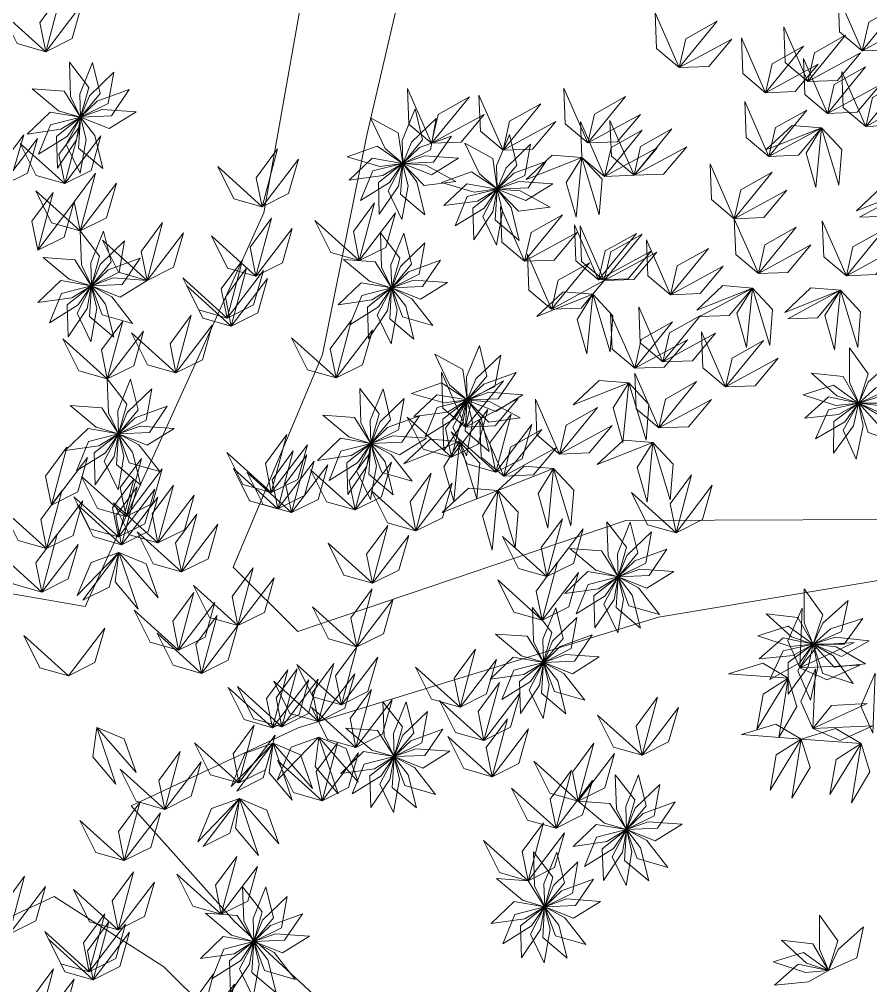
# Model space of a CAD drawing. Header units: inches. Extents: x 4350 to 28384, y -6772 to 993.
# Drawn here: x 8172.7 to 8257.9, y 613.2 to 709.9 of the extents above; entities that cross this region are included whole.
import ezdxf

# ---------------------------------------------------------------- set-up
doc = ezdxf.new("R2010")
doc.units = ezdxf.units.IN
doc.header["$MEASUREMENT"] = 0
doc.layers.add('nascosti', color=1, linetype='Continuous')

msp = doc.modelspace()

# ---------------------------------------------------------------- linework, layer by layer
at = {"layer": 'nascosti', "linetype": 'Continuous', "lineweight": 0}
for points in [[(8201.255, 802.732), (8207.9, 751.174), (8197.171, 690.524), (8179.267, 651.123), (8139.265, 658.062), (8098.536, 686.277), (8098.437, 712.068), (8092.543, 735.902), (8037.603, 771.154)], [(8268.858, 659.849), (8233.396, 659.713), (8200.555, 648.626), (8194.082, 655.049), (8203.028, 676.361), (8207.457, 698.3), (8213.167, 722.824), (8224.081, 735.117), (8236.312, 740.322), (8260.798, 744.285)], [(8212.982, 602.249), (8194.218, 619.586), (8183.857, 631.152), (8200.591, 638.954), (8236.657, 650.054), (8268.23, 655.333), (8297.922, 647.065), (8337.924, 640.125), (8361.845, 623.453), (8399.965, 602.966)], [(8156.233, 604.61), (8167.787, 618.195), (8176.154, 622.096), (8187.143, 615.045), (8200.087, 602.199)]]:
    msp.add_lwpolyline(points, dxfattribs=at)
at = {"layer": 'nascosti', "lineweight": 0}
for points in [[(8175.317, 706.662), (8174.732, 709.568), (8176.859, 712.458), (8175.317, 706.662)], [(8257.061, 706.744), (8254.792, 708.652), (8254.654, 712.238), (8257.061, 706.744)], [(8175.317, 706.662), (8177.971, 707.983), (8178.948, 711.436), (8175.317, 706.662)], [(8257.061, 706.744), (8257.722, 709.634), (8260.849, 711.395), (8257.061, 706.744)], [(8175.317, 706.662), (8172.464, 707.469), (8170.865, 710.681), (8175.317, 706.662)], [(8238.738, 705.07), (8236.469, 706.978), (8236.33, 710.564), (8238.738, 705.07)], [(8238.738, 705.07), (8239.399, 707.96), (8242.526, 709.721), (8238.738, 705.07)], [(8257.061, 706.744), (8260.023, 706.858), (8262.333, 709.605), (8257.061, 706.744)], [(8251.609, 703.67), (8249.34, 705.578), (8249.202, 709.164), (8251.609, 703.67)], [(8251.609, 703.67), (8252.27, 706.56), (8255.397, 708.321), (8251.609, 703.67)], [(8238.738, 705.07), (8241.7, 705.184), (8244.01, 707.931), (8238.738, 705.07)], [(8247.379, 702.557), (8245.11, 704.465), (8244.972, 708.051), (8247.379, 702.557)], [(8247.379, 702.557), (8248.04, 705.447), (8251.167, 707.208), (8247.379, 702.557)], [(8251.609, 703.67), (8254.571, 703.784), (8256.881, 706.531), (8251.609, 703.67)], [(8177.686, 705.597), (8177.805, 702.19), (8178.809, 700.113), (8179.639, 703.084), (8177.686, 705.597)], [(8180.016, 705.578), (8178.74, 702.417), (8178.812, 700.112), (8180.779, 702.488), (8180.016, 705.578)], [(8247.379, 702.557), (8250.341, 702.671), (8252.651, 705.418), (8247.379, 702.557)], [(8253.596, 700.484), (8251.327, 702.392), (8251.189, 705.978), (8253.596, 700.484)], [(8182.138, 704.612), (8179.686, 702.244), (8178.815, 700.109), (8181.577, 701.48), (8182.138, 704.612)], [(8253.596, 700.484), (8254.257, 703.374), (8257.384, 705.134), (8253.596, 700.484)], [(8257.43, 699.182), (8255.161, 701.09), (8255.023, 704.676), (8257.43, 699.182)], [(8257.43, 699.182), (8258.091, 702.072), (8261.218, 703.832), (8257.43, 699.182)], [(8173.976, 702.947), (8176.587, 700.756), (8178.802, 700.112), (8177.149, 702.717), (8173.976, 702.947)], [(8183.683, 702.868), (8180.48, 701.702), (8178.816, 700.105), (8181.897, 700.234), (8183.683, 702.868)], [(8213.956, 697.499), (8211.687, 699.407), (8211.549, 702.993), (8213.956, 697.499)], [(8229.583, 697.528), (8227.314, 699.436), (8227.176, 703.022), (8229.583, 697.528)], [(8253.596, 700.484), (8256.558, 700.598), (8258.868, 703.344), (8253.596, 700.484)], [(8213.956, 697.499), (8214.617, 700.389), (8217.744, 702.149), (8213.956, 697.499)], [(8221.101, 696.801), (8218.832, 698.709), (8218.694, 702.295), (8221.101, 696.801)], [(8221.101, 696.801), (8221.762, 699.691), (8224.889, 701.452), (8221.101, 696.801)], [(8229.583, 697.528), (8230.244, 700.418), (8233.371, 702.178), (8229.583, 697.528)], [(8247.728, 696.174), (8245.459, 698.082), (8245.321, 701.667), (8247.728, 696.174)], [(8257.43, 699.182), (8260.392, 699.296), (8262.702, 702.042), (8257.43, 699.182)], [(8173.462, 698.416), (8176.837, 698.891), (8178.798, 700.106), (8175.756, 700.621), (8173.462, 698.416)], [(8184.385, 700.645), (8180.985, 700.883), (8178.815, 700.102), (8181.683, 698.966), (8184.385, 700.645)], [(8212.292, 700.94), (8211.001, 697.785), (8211.063, 695.48), (8213.04, 697.847), (8212.292, 700.94)], [(8247.728, 696.174), (8248.389, 699.064), (8251.516, 700.824), (8247.728, 696.174)], [(8174.611, 696.388), (8177.501, 698.195), (8178.798, 700.103), (8175.81, 699.336), (8174.611, 696.388)], [(8176.485, 695.003), (8178.391, 697.829), (8178.8, 700.099), (8176.382, 698.183), (8176.485, 695.003)], [(8178.761, 694.5), (8179.353, 697.857), (8178.802, 700.097), (8177.373, 697.363), (8178.761, 694.5)], [(8181.045, 694.966), (8180.22, 698.273), (8178.806, 700.096), (8178.612, 697.017), (8181.045, 694.966)], [(8207.821, 700.049), (8209.301, 696.978), (8211.056, 695.482), (8210.619, 698.535), (8207.821, 700.049)], [(8214.409, 699.965), (8211.946, 697.608), (8211.065, 695.477), (8213.834, 696.835), (8214.409, 699.965)], [(8213.956, 697.499), (8216.918, 697.613), (8219.228, 700.359), (8213.956, 697.499)], [(8221.101, 696.801), (8224.063, 696.915), (8226.373, 699.662), (8221.101, 696.801)], [(8231.256, 694.17), (8228.987, 696.078), (8228.849, 699.664), (8231.256, 694.17)], [(8229.583, 697.528), (8232.545, 697.642), (8234.855, 700.388), (8229.583, 697.528)], [(8234.218, 694.284), (8231.949, 696.192), (8231.811, 699.778), (8234.218, 694.284)], [(8177.221, 693.452), (8176.636, 696.358), (8178.764, 699.248), (8177.221, 693.452)], [(8231.256, 694.17), (8231.917, 697.06), (8235.044, 698.82), (8231.256, 694.17)], [(8234.218, 694.284), (8234.879, 697.174), (8238.006, 698.934), (8234.218, 694.284)], [(8253, 699.034), (8250.045, 699.274), (8247.425, 696.822), (8253, 699.034)], [(8247.728, 696.174), (8250.69, 696.288), (8253, 699.034), (8247.728, 696.174)], [(8247.728, 696.174), (8250.69, 696.288), (8253, 699.034), (8247.728, 696.174)], [(8253, 699.034), (8251.437, 696.515), (8252.421, 693.064), (8253, 699.034)], [(8253, 699.034), (8255.025, 696.87), (8254.735, 693.293), (8253, 699.034)], [(8169.488, 693.57), (8172.142, 694.891), (8173.119, 698.344), (8169.488, 693.57)], [(8170.855, 693.185), (8173.509, 694.506), (8174.486, 697.959), (8170.855, 693.185)], [(8177.221, 693.452), (8179.875, 694.773), (8180.852, 698.226), (8177.221, 693.452)], [(8215.946, 698.213), (8212.738, 697.062), (8211.066, 695.473), (8214.148, 695.588), (8215.946, 698.213)], [(8221.747, 698.379), (8220.455, 695.224), (8220.517, 692.918), (8222.494, 695.286), (8221.747, 698.379)], [(8177.221, 693.452), (8174.369, 694.258), (8172.769, 697.471), (8177.221, 693.452)], [(8196.987, 691.133), (8196.402, 694.039), (8198.53, 696.929), (8196.987, 691.133)], [(8205.491, 696.13), (8208.763, 695.175), (8211.05, 695.478), (8208.488, 697.197), (8205.491, 696.13)], [(8217.275, 697.488), (8218.755, 694.417), (8220.51, 692.92), (8220.074, 695.974), (8217.275, 697.488)], [(8223.864, 697.404), (8221.401, 695.047), (8220.52, 692.915), (8223.289, 694.274), (8223.864, 697.404)], [(8231.256, 694.17), (8234.218, 694.284), (8236.528, 697.03), (8231.256, 694.17)], [(8234.218, 694.284), (8237.18, 694.398), (8239.49, 697.144), (8234.218, 694.284)], [(8196.987, 691.133), (8199.641, 692.454), (8200.618, 695.907), (8196.987, 691.133)], [(8205.705, 693.809), (8209.082, 694.268), (8211.048, 695.474), (8208.009, 696.003), (8205.705, 693.809)], [(8216.638, 695.987), (8213.239, 696.241), (8211.065, 695.469), (8213.928, 694.32), (8216.638, 695.987)], [(8225.401, 695.652), (8222.193, 694.501), (8220.52, 692.912), (8223.603, 693.027), (8225.401, 695.652)], [(8228.987, 696.078), (8226.032, 696.318), (8223.412, 693.866), (8228.987, 696.078)], [(8228.987, 696.078), (8227.424, 693.559), (8228.408, 690.108), (8228.987, 696.078)], [(8228.987, 696.078), (8231.012, 693.913), (8230.722, 690.336), (8228.987, 696.078)], [(8196.987, 691.133), (8194.135, 691.939), (8192.535, 695.152), (8196.987, 691.133)], [(8206.844, 691.776), (8209.743, 693.569), (8211.048, 695.47), (8208.057, 694.717), (8206.844, 691.776)], [(8208.712, 690.382), (8210.631, 693.199), (8211.05, 695.467), (8208.624, 693.563), (8208.712, 690.382)], [(8210.985, 689.868), (8211.593, 693.222), (8211.053, 695.465), (8209.611, 692.738), (8210.985, 689.868)], [(8213.271, 690.324), (8212.462, 693.635), (8211.056, 695.464), (8210.848, 692.386), (8213.271, 690.324)], [(8216.365, 693.673), (8213.363, 695.287), (8211.063, 695.466), (8213.211, 693.252), (8216.365, 693.673)], [(8244.255, 689.944), (8241.986, 691.852), (8241.848, 695.438), (8244.255, 689.944)], [(8178.765, 688.718), (8178.18, 691.624), (8180.308, 694.514), (8178.765, 688.718)], [(8214.945, 693.568), (8218.217, 692.614), (8220.504, 692.916), (8217.943, 694.635), (8214.945, 693.568)], [(8244.255, 689.944), (8244.916, 692.834), (8248.043, 694.594), (8244.255, 689.944)], [(8178.765, 688.718), (8175.913, 689.525), (8174.313, 692.737), (8178.765, 688.718)], [(8178.765, 688.718), (8181.419, 690.039), (8182.396, 693.492), (8178.765, 688.718)], [(8215.159, 691.248), (8218.537, 691.707), (8220.503, 692.913), (8217.464, 693.442), (8215.159, 691.248)], [(8216.299, 689.215), (8219.197, 691.008), (8220.503, 692.909), (8217.512, 692.156), (8216.299, 689.215)], [(8218.167, 687.821), (8220.085, 690.638), (8220.504, 692.906), (8218.078, 691.001), (8218.167, 687.821)], [(8220.44, 687.307), (8221.047, 690.661), (8220.507, 692.904), (8219.065, 690.177), (8220.44, 687.307)], [(8222.726, 687.763), (8221.916, 691.073), (8220.511, 692.903), (8220.303, 689.825), (8222.726, 687.763)], [(8225.82, 691.112), (8222.817, 692.726), (8220.518, 692.905), (8222.665, 690.691), (8225.82, 691.112)], [(8226.093, 693.426), (8222.694, 693.679), (8220.52, 692.908), (8223.382, 691.759), (8226.093, 693.426)], [(8244.255, 689.944), (8247.217, 690.058), (8249.527, 692.804), (8244.255, 689.944)], [(8262.049, 692.945), (8259.094, 693.185), (8256.474, 690.734), (8262.049, 692.945)], [(8256.777, 690.085), (8259.739, 690.199), (8262.049, 692.945), (8256.777, 690.085)], [(8174.517, 686.775), (8173.933, 689.681), (8176.06, 692.571), (8174.517, 686.775)], [(8174.517, 686.775), (8177.171, 688.096), (8178.148, 691.549), (8174.517, 686.775)], [(8206.705, 685.746), (8206.12, 688.653), (8208.248, 691.543), (8206.705, 685.746)], [(8223.259, 685.683), (8220.99, 687.591), (8220.852, 691.177), (8223.259, 685.683)], [(8196.369, 684.199), (8195.784, 687.105), (8197.912, 689.995), (8196.369, 684.199)], [(8206.705, 685.746), (8209.359, 687.067), (8210.336, 690.521), (8206.705, 685.746)], [(8223.259, 685.683), (8223.92, 688.573), (8227.047, 690.333), (8223.259, 685.683)], [(8246.662, 684.451), (8244.393, 686.358), (8244.255, 689.944), (8246.662, 684.451)], [(8185.465, 683.767), (8184.88, 686.673), (8187.007, 689.563), (8185.465, 683.767)], [(8196.369, 684.199), (8199.023, 685.52), (8200, 688.973), (8196.369, 684.199)], [(8206.705, 685.746), (8203.853, 686.553), (8202.253, 689.766), (8206.705, 685.746)], [(8230.674, 683.82), (8228.405, 685.728), (8228.267, 689.313), (8230.674, 683.82)], [(8231.233, 683.743), (8228.964, 685.651), (8228.826, 689.237), (8231.233, 683.743)], [(8246.662, 684.451), (8247.323, 687.34), (8250.45, 689.101), (8246.662, 684.451)], [(8255.475, 684.225), (8253.206, 686.133), (8253.068, 689.719), (8255.475, 684.225)], [(8255.475, 684.225), (8256.136, 687.115), (8259.263, 688.875), (8255.475, 684.225)], [(8178.765, 688.718), (8178.885, 685.312), (8179.889, 683.235), (8180.718, 686.206), (8178.765, 688.718)], [(8181.096, 688.699), (8179.819, 685.539), (8179.892, 683.234), (8181.858, 685.61), (8181.096, 688.699)], [(8185.465, 683.767), (8188.119, 685.088), (8189.096, 688.541), (8185.465, 683.767)], [(8196.369, 684.199), (8193.517, 685.005), (8191.917, 688.218), (8196.369, 684.199)], [(8208.829, 688.511), (8208.948, 685.105), (8209.952, 683.028), (8210.782, 685.999), (8208.829, 688.511)], [(8211.16, 688.492), (8209.883, 685.332), (8209.955, 683.026), (8211.922, 685.403), (8211.16, 688.492)], [(8223.259, 685.683), (8226.221, 685.797), (8228.531, 688.543), (8223.259, 685.683)], [(8230.674, 683.82), (8231.335, 686.71), (8234.462, 688.47), (8230.674, 683.82)], [(8231.233, 683.743), (8231.894, 686.633), (8235.021, 688.393), (8231.233, 683.743)], [(8183.217, 687.734), (8180.766, 685.366), (8179.894, 683.231), (8182.657, 684.602), (8183.217, 687.734)], [(8185.465, 683.767), (8182.612, 684.574), (8181.013, 687.786), (8185.465, 683.767)], [(8213.281, 687.527), (8210.829, 685.159), (8209.958, 683.023), (8212.721, 684.395), (8213.281, 687.527)], [(8237.882, 682.322), (8235.613, 684.23), (8235.475, 687.816), (8237.882, 682.322)], [(8237.882, 682.322), (8238.543, 685.212), (8241.67, 686.972), (8237.882, 682.322)], [(8246.662, 684.451), (8249.624, 684.564), (8251.934, 687.311), (8246.662, 684.451)], [(8255.475, 684.225), (8258.438, 684.339), (8260.747, 687.085), (8255.475, 684.225)], [(8175.055, 686.068), (8177.666, 683.878), (8179.881, 683.234), (8178.229, 685.839), (8175.055, 686.068)], [(8184.763, 685.989), (8181.56, 684.824), (8179.895, 683.227), (8182.977, 683.356), (8184.763, 685.989)], [(8225.961, 680.883), (8223.692, 682.79), (8223.554, 686.376), (8225.961, 680.883)], [(8230.674, 683.82), (8233.637, 683.934), (8235.946, 686.68), (8230.674, 683.82)], [(8231.233, 683.743), (8234.195, 683.857), (8236.505, 686.603), (8231.233, 683.743)], [(8193.484, 679.997), (8192.899, 682.903), (8195.026, 685.793), (8193.484, 679.997)], [(8193.89, 679.192), (8193.305, 682.098), (8195.432, 684.988), (8193.89, 679.192)], [(8205.119, 685.861), (8207.73, 683.671), (8209.945, 683.027), (8208.292, 685.632), (8205.119, 685.861)], [(8214.826, 685.782), (8211.623, 684.616), (8209.959, 683.02), (8213.04, 683.149), (8214.826, 685.782)], [(8225.961, 680.883), (8226.622, 683.773), (8229.749, 685.533), (8225.961, 680.883)], [(8237.882, 682.322), (8240.844, 682.436), (8243.154, 685.182), (8237.882, 682.322)], [(8193.484, 679.997), (8196.137, 681.318), (8197.114, 684.771), (8193.484, 679.997)], [(8174.542, 681.538), (8177.917, 682.013), (8179.877, 683.228), (8176.836, 683.743), (8174.542, 681.538)], [(8175.69, 679.51), (8178.581, 681.317), (8179.877, 683.224), (8176.89, 682.457), (8175.69, 679.51)], [(8177.565, 678.125), (8179.471, 680.951), (8179.879, 683.221), (8177.462, 681.305), (8177.565, 678.125)], [(8179.84, 677.622), (8180.432, 680.979), (8179.882, 683.219), (8178.453, 680.485), (8179.84, 677.622)], [(8182.124, 678.088), (8181.299, 681.395), (8179.886, 683.218), (8179.692, 680.139), (8182.124, 678.088)], [(8184.021, 679.442), (8181.922, 682.128), (8179.889, 683.218), (8180.964, 680.327), (8184.021, 679.442)], [(8185.465, 683.767), (8182.065, 684.005), (8179.894, 683.223), (8182.762, 682.088), (8185.465, 683.767)], [(8193.484, 679.997), (8190.631, 680.803), (8189.032, 684.016), (8193.484, 679.997)], [(8193.89, 679.192), (8191.037, 679.999), (8189.438, 683.211), (8193.89, 679.192)], [(8193.89, 679.192), (8196.544, 680.513), (8197.521, 683.966), (8193.89, 679.192)], [(8204.605, 681.331), (8207.98, 681.805), (8209.941, 683.021), (8206.9, 683.536), (8204.605, 681.331)], [(8215.528, 683.56), (8212.128, 683.798), (8209.958, 683.016), (8212.826, 681.881), (8215.528, 683.56)], [(8225.961, 680.883), (8228.923, 680.996), (8231.233, 683.743), (8225.961, 680.883)], [(8246.066, 683), (8243.111, 683.241), (8240.491, 680.789), (8246.066, 683)], [(8205.754, 679.303), (8208.644, 681.109), (8209.941, 683.017), (8206.953, 682.25), (8205.754, 679.303)], [(8207.628, 677.918), (8209.534, 680.744), (8209.943, 683.014), (8207.525, 681.098), (8207.628, 677.918)], [(8209.904, 677.415), (8210.496, 680.771), (8209.945, 683.012), (8208.516, 680.278), (8209.904, 677.415)], [(8212.188, 677.881), (8211.363, 681.188), (8209.949, 683.011), (8209.755, 679.932), (8212.188, 677.881)], [(8214.084, 679.235), (8211.986, 681.921), (8209.953, 683.011), (8211.028, 680.12), (8214.084, 679.235)], [(8230.078, 682.37), (8227.123, 682.61), (8224.503, 680.158), (8230.078, 682.37)], [(8230.078, 682.37), (8228.515, 679.851), (8229.5, 676.4), (8230.078, 682.37)], [(8230.078, 682.37), (8232.104, 680.205), (8231.813, 676.628), (8230.078, 682.37)], [(8240.794, 680.14), (8243.756, 680.254), (8246.066, 683), (8240.794, 680.14)], [(8246.066, 683), (8244.503, 680.481), (8245.487, 677.031), (8246.066, 683)], [(8246.066, 683), (8248.091, 680.836), (8247.801, 677.259), (8246.066, 683)], [(8254.879, 682.775), (8251.924, 683.015), (8249.304, 680.563), (8254.879, 682.775)], [(8249.607, 679.915), (8252.569, 680.029), (8254.879, 682.775), (8249.607, 679.915)], [(8254.879, 682.775), (8253.316, 680.256), (8254.301, 676.805), (8254.879, 682.775)], [(8254.879, 682.775), (8256.905, 680.611), (8256.614, 677.034), (8254.879, 682.775)], [(8188.346, 674.496), (8187.762, 677.402), (8189.889, 680.292), (8188.346, 674.496)], [(8234.284, 674.965), (8232.015, 676.872), (8231.877, 680.458), (8234.284, 674.965)], [(8237.095, 675.613), (8234.826, 677.521), (8234.688, 681.107), (8237.095, 675.613)], [(8237.095, 675.613), (8237.756, 678.503), (8240.883, 680.263), (8237.095, 675.613)], [(8181.482, 673.899), (8180.897, 676.805), (8183.024, 679.695), (8181.482, 673.899)], [(8188.346, 674.496), (8191, 675.817), (8191.977, 679.27), (8188.346, 674.496)], [(8204.387, 673.994), (8203.802, 676.9), (8205.93, 679.79), (8204.387, 673.994)], [(8234.284, 674.965), (8234.945, 677.855), (8238.072, 679.615), (8234.284, 674.965)], [(8181.482, 673.899), (8184.136, 675.22), (8185.113, 678.673), (8181.482, 673.899)], [(8188.346, 674.496), (8185.494, 675.303), (8183.894, 678.515), (8188.346, 674.496)], [(8204.387, 673.994), (8207.041, 675.315), (8208.018, 678.768), (8204.387, 673.994)], [(8237.095, 675.613), (8240.057, 675.727), (8242.367, 678.473), (8237.095, 675.613)], [(8243.39, 673.104), (8241.121, 675.012), (8240.983, 678.598), (8243.39, 673.104)], [(8181.482, 673.899), (8178.629, 674.705), (8177.03, 677.918), (8181.482, 673.899)], [(8204.387, 673.994), (8201.535, 674.8), (8199.935, 678.013), (8204.387, 673.994)], [(8218.749, 677.26), (8217.458, 674.105), (8217.519, 671.8), (8219.497, 674.167), (8218.749, 677.26)], [(8234.284, 674.965), (8237.246, 675.078), (8239.556, 677.825), (8234.284, 674.965)], [(8243.39, 673.104), (8244.051, 675.994), (8247.178, 677.754), (8243.39, 673.104)], [(8214.277, 676.369), (8215.757, 673.299), (8217.512, 671.802), (8217.076, 674.855), (8214.277, 676.369)], [(8220.866, 676.285), (8218.403, 673.928), (8217.522, 671.797), (8220.291, 673.155), (8220.866, 676.285)], [(8255.798, 676.997), (8255.787, 673.588), (8256.71, 671.475), (8257.653, 674.412), (8255.798, 676.997)], [(8243.39, 673.104), (8246.352, 673.218), (8248.662, 675.964), (8243.39, 673.104)], [(8260.209, 675.843), (8257.668, 673.571), (8256.716, 671.47), (8259.529, 672.734), (8260.209, 675.843)], [(8217.351, 669.073), (8215.082, 670.981), (8214.944, 674.567), (8217.351, 669.073)], [(8222.403, 674.533), (8219.195, 673.382), (8217.523, 671.793), (8220.605, 671.908), (8222.403, 674.533)], [(8236.699, 668.989), (8234.43, 670.896), (8234.292, 674.482), (8236.699, 668.989)], [(8251.989, 674.491), (8254.514, 672.202), (8256.703, 671.474), (8255.151, 674.14), (8251.989, 674.491)], [(8181.482, 673.899), (8181.601, 670.492), (8182.605, 668.416), (8183.435, 671.386), (8181.482, 673.899)], [(8183.812, 673.88), (8182.536, 670.719), (8182.608, 668.414), (8184.574, 670.79), (8183.812, 673.88)], [(8211.947, 672.45), (8215.219, 671.495), (8217.506, 671.798), (8214.945, 673.517), (8211.947, 672.45)], [(8217.351, 669.073), (8218.012, 671.963), (8221.139, 673.723), (8217.351, 669.073)], [(8233.688, 673.515), (8230.733, 673.755), (8228.112, 671.303), (8233.688, 673.515)], [(8233.688, 673.515), (8232.125, 670.996), (8233.109, 667.545), (8233.688, 673.515)], [(8233.688, 673.515), (8235.713, 671.35), (8235.423, 667.773), (8233.688, 673.515)], [(8236.699, 668.989), (8237.36, 671.878), (8240.487, 673.639), (8236.699, 668.989)], [(8261.686, 674.04), (8258.441, 672.998), (8256.716, 671.466), (8259.801, 671.477), (8261.686, 674.04)], [(8185.934, 672.914), (8183.482, 670.547), (8182.61, 668.411), (8185.373, 669.782), (8185.934, 672.914)], [(8206.756, 672.928), (8206.875, 669.521), (8207.879, 667.445), (8208.709, 670.415), (8206.756, 672.928)], [(8209.087, 672.909), (8207.81, 669.748), (8207.883, 667.443), (8209.849, 669.819), (8209.087, 672.909)], [(8223.095, 672.307), (8219.696, 672.561), (8217.522, 671.789), (8220.385, 670.64), (8223.095, 672.307)], [(8251.166, 672.31), (8254.405, 671.246), (8256.7, 671.471), (8254.198, 673.276), (8251.166, 672.31)], [(8211.208, 671.944), (8208.756, 669.576), (8207.885, 667.44), (8210.648, 668.811), (8211.208, 671.944)], [(8212.161, 670.129), (8215.539, 670.588), (8217.505, 671.794), (8214.466, 672.323), (8212.161, 670.129)], [(8213.301, 668.096), (8216.2, 669.889), (8217.505, 671.79), (8214.514, 671.037), (8213.301, 668.096)], [(8215.169, 666.702), (8217.088, 669.519), (8217.507, 671.787), (8215.08, 669.883), (8215.169, 666.702)], [(8215.943, 666.059), (8215.358, 668.965), (8217.485, 671.855), (8215.943, 666.059)], [(8217.442, 666.188), (8218.049, 669.542), (8217.509, 671.785), (8216.068, 669.058), (8217.442, 666.188)], [(8219.728, 666.644), (8218.918, 669.955), (8217.513, 671.784), (8217.305, 668.706), (8219.728, 666.644)], [(8217.351, 669.073), (8220.313, 669.187), (8222.623, 671.933), (8217.351, 669.073)], [(8222.822, 669.993), (8219.82, 671.607), (8217.52, 671.786), (8219.668, 669.572), (8222.822, 669.993)], [(8226.765, 666.383), (8224.496, 668.291), (8224.358, 671.877), (8226.765, 666.383)], [(8236.699, 668.989), (8239.661, 669.102), (8241.971, 671.849), (8236.699, 668.989)], [(8251.302, 669.983), (8254.693, 670.328), (8256.699, 671.468), (8253.679, 672.099), (8251.302, 669.983)], [(8252.373, 667.913), (8255.33, 669.608), (8256.699, 671.464), (8253.684, 670.812), (8252.373, 667.913)], [(8254.193, 666.457), (8256.205, 669.208), (8256.7, 671.461), (8254.211, 669.639), (8254.193, 666.457)], [(8256.447, 665.867), (8257.167, 669.199), (8256.703, 671.458), (8255.17, 668.782), (8256.447, 665.867)], [(8260.694, 667.527), (8258.7, 670.291), (8256.71, 671.458), (8257.674, 668.528), (8260.694, 667.527)], [(8261.952, 669.489), (8259.006, 671.203), (8256.714, 671.46), (8258.786, 669.175), (8261.952, 669.489)], [(8262.303, 671.793), (8258.914, 672.16), (8256.716, 671.463), (8259.538, 670.218), (8262.303, 671.793)], [(8177.771, 671.249), (8180.383, 669.058), (8182.598, 668.415), (8180.945, 671.019), (8177.771, 671.249)], [(8187.479, 671.17), (8184.276, 670.004), (8182.611, 668.407), (8185.693, 668.536), (8187.479, 671.17)], [(8215.943, 666.059), (8218.597, 667.38), (8219.574, 670.833), (8215.943, 666.059)], [(8226.765, 666.383), (8227.426, 669.273), (8230.553, 671.034), (8226.765, 666.383)], [(8203.046, 670.278), (8205.657, 668.087), (8207.872, 667.444), (8206.219, 670.048), (8203.046, 670.278)], [(8212.753, 670.199), (8209.551, 669.033), (8207.886, 667.436), (8210.968, 667.565), (8212.753, 670.199)], [(8215.943, 666.059), (8213.09, 666.865), (8211.491, 670.078), (8215.943, 666.059)], [(8221.19, 664.172), (8218.921, 666.08), (8218.783, 669.665), (8221.19, 664.172)], [(8220.37, 664.579), (8219.785, 667.485), (8221.913, 670.375), (8220.37, 664.579)], [(8177.258, 666.718), (8180.633, 667.193), (8182.594, 668.408), (8179.552, 668.923), (8177.258, 666.718)], [(8188.181, 668.947), (8184.781, 669.185), (8182.611, 668.404), (8185.479, 667.268), (8188.181, 668.947)], [(8220.37, 664.579), (8217.518, 665.385), (8215.918, 668.598), (8220.37, 664.579)], [(8220.37, 664.579), (8223.024, 665.9), (8224.001, 669.353), (8220.37, 664.579)], [(8221.19, 664.172), (8221.851, 667.062), (8224.978, 668.822), (8221.19, 664.172)], [(8226.765, 666.383), (8229.727, 666.497), (8232.037, 669.244), (8226.765, 666.383)], [(8178.407, 664.691), (8181.297, 666.497), (8182.594, 668.405), (8179.606, 667.638), (8178.407, 664.691)], [(8180.281, 663.305), (8182.187, 666.131), (8182.595, 668.401), (8180.178, 666.486), (8180.281, 663.305)], [(8182.557, 662.802), (8183.148, 666.159), (8182.598, 668.399), (8181.169, 665.666), (8182.557, 662.802)], [(8184.84, 663.268), (8184.016, 666.575), (8182.602, 668.398), (8182.408, 665.32), (8184.84, 663.268)], [(8186.737, 664.623), (8184.638, 667.309), (8182.606, 668.399), (8183.68, 665.507), (8186.737, 664.623)], [(8197.903, 662.524), (8197.318, 665.43), (8199.445, 668.32), (8197.903, 662.524)], [(8202.532, 665.747), (8205.908, 666.222), (8207.868, 667.438), (8204.827, 667.952), (8202.532, 665.747)], [(8213.456, 667.977), (8210.055, 668.214), (8207.885, 667.433), (8210.753, 666.297), (8213.456, 667.977)], [(8216.755, 667.623), (8213.8, 667.863), (8211.18, 665.412), (8216.755, 667.623)], [(8216.755, 667.623), (8215.192, 665.104), (8216.176, 661.653), (8216.755, 667.623)], [(8216.755, 667.623), (8218.78, 665.459), (8218.49, 661.882), (8216.755, 667.623)], [(8236.102, 667.538), (8233.148, 667.779), (8230.527, 665.327), (8236.102, 667.538)], [(8175.883, 661.267), (8175.298, 664.173), (8177.425, 667.063), (8175.883, 661.267)], [(8197.903, 662.524), (8200.556, 663.845), (8201.533, 667.298), (8197.903, 662.524)], [(8198.559, 660.901), (8197.974, 663.808), (8200.101, 666.698), (8198.559, 660.901)], [(8203.681, 663.72), (8206.572, 665.526), (8207.868, 667.434), (8204.88, 666.667), (8203.681, 663.72)], [(8205.555, 662.334), (8207.461, 665.16), (8207.87, 667.43), (8205.452, 665.515), (8205.555, 662.334)], [(8207.831, 661.831), (8208.423, 665.188), (8207.873, 667.428), (8206.443, 664.695), (8207.831, 661.831)], [(8210.115, 662.297), (8209.29, 665.604), (8207.876, 667.427), (8207.682, 664.349), (8210.115, 662.297)], [(8212.011, 663.652), (8209.913, 666.338), (8207.88, 667.428), (8208.955, 664.537), (8212.011, 663.652)], [(8221.19, 664.172), (8224.152, 664.286), (8226.462, 667.032), (8221.19, 664.172)], [(8236.102, 667.538), (8234.54, 665.019), (8235.524, 661.569), (8236.102, 667.538)], [(8236.102, 667.538), (8238.128, 665.374), (8237.838, 661.797), (8236.102, 667.538)], [(8175.883, 661.267), (8178.537, 662.588), (8179.514, 666.041), (8175.883, 661.267)], [(8183.362, 660.122), (8182.777, 663.028), (8184.904, 665.918), (8183.362, 660.122)], [(8197.903, 662.524), (8195.05, 663.331), (8193.451, 666.543), (8197.903, 662.524)], [(8198.559, 660.901), (8201.212, 662.222), (8202.189, 665.675), (8198.559, 660.901)], [(8199.925, 660.517), (8199.34, 663.423), (8201.468, 666.313), (8199.925, 660.517)], [(8206.291, 660.783), (8205.706, 663.689), (8207.834, 666.579), (8206.291, 660.783)], [(8183.362, 660.122), (8186.015, 661.443), (8186.992, 664.896), (8183.362, 660.122)], [(8198.559, 660.901), (8195.706, 661.708), (8194.107, 664.92), (8198.559, 660.901)], [(8199.925, 660.517), (8202.579, 661.838), (8203.556, 665.291), (8199.925, 660.517)], [(8206.291, 660.783), (8203.439, 661.59), (8201.839, 664.802), (8206.291, 660.783)], [(8206.291, 660.783), (8208.945, 662.104), (8209.922, 665.557), (8206.291, 660.783)], [(8226.169, 664.933), (8223.214, 665.173), (8220.594, 662.722), (8226.169, 664.933)], [(8226.169, 664.933), (8224.606, 662.414), (8225.59, 658.963), (8226.169, 664.933)], [(8226.169, 664.933), (8228.194, 662.769), (8227.904, 659.192), (8226.169, 664.933)], [(8183.362, 660.122), (8180.509, 660.928), (8178.909, 664.141), (8183.362, 660.122)], [(8182.598, 658.08), (8182.013, 660.986), (8184.141, 663.876), (8182.598, 658.08)], [(8199.925, 660.517), (8197.073, 661.323), (8195.473, 664.536), (8199.925, 660.517)], [(8212.374, 658.675), (8211.789, 661.581), (8213.916, 664.471), (8212.374, 658.675)], [(8238.425, 658.499), (8237.84, 661.405), (8239.967, 664.295), (8238.425, 658.499)], [(8182.915, 657.301), (8182.33, 660.207), (8184.458, 663.097), (8182.915, 657.301)], [(8182.598, 658.08), (8185.252, 659.401), (8186.229, 662.854), (8182.598, 658.08)], [(8186.558, 657.483), (8185.973, 660.389), (8188.1, 663.279), (8186.558, 657.483)], [(8212.374, 658.675), (8215.027, 659.996), (8216.004, 663.449), (8212.374, 658.675)], [(8220.594, 662.722), (8217.639, 662.962), (8215.018, 660.51), (8220.594, 662.722)], [(8238.425, 658.499), (8241.079, 659.82), (8242.055, 663.273), (8238.425, 658.499)], [(8175.404, 656.916), (8174.819, 659.822), (8176.946, 662.712), (8175.404, 656.916)], [(8182.598, 658.08), (8179.745, 658.887), (8178.146, 662.099), (8182.598, 658.08)], [(8182.915, 657.301), (8185.569, 658.622), (8186.546, 662.075), (8182.915, 657.301)], [(8186.558, 657.483), (8189.212, 658.804), (8190.189, 662.257), (8186.558, 657.483)], [(8212.374, 658.675), (8209.521, 659.482), (8207.921, 662.694), (8212.374, 658.675)], [(8220.594, 662.722), (8219.031, 660.203), (8220.015, 656.752), (8220.594, 662.722)], [(8220.594, 662.722), (8222.619, 660.557), (8222.329, 656.98), (8220.594, 662.722)], [(8238.425, 658.499), (8235.572, 659.306), (8233.973, 662.518), (8238.425, 658.499)], [(8175.404, 656.916), (8172.551, 657.722), (8170.952, 660.935), (8175.404, 656.916)], [(8175.404, 656.916), (8178.058, 658.237), (8179.035, 661.69), (8175.404, 656.916)], [(8182.915, 657.301), (8180.063, 658.108), (8178.463, 661.32), (8182.915, 657.301)], [(8186.558, 657.483), (8183.705, 658.29), (8182.106, 661.502), (8186.558, 657.483)], [(8188.913, 654.572), (8188.328, 657.478), (8190.455, 660.368), (8188.913, 654.572)], [(8225.499, 654.106), (8224.914, 657.012), (8227.041, 659.902), (8225.499, 654.106)], [(8188.913, 654.572), (8191.566, 655.893), (8192.543, 659.346), (8188.913, 654.572)], [(8208.033, 653.438), (8207.448, 656.344), (8209.575, 659.234), (8208.033, 653.438)], [(8225.499, 654.106), (8228.153, 655.427), (8229.13, 658.88), (8225.499, 654.106)], [(8231.507, 659.583), (8231.626, 656.177), (8232.63, 654.1), (8233.459, 657.071), (8231.507, 659.583)], [(8233.837, 659.564), (8232.561, 656.404), (8232.633, 654.098), (8234.599, 656.475), (8233.837, 659.564)], [(8174.925, 652.565), (8174.34, 655.471), (8176.468, 658.361), (8174.925, 652.565)], [(8188.913, 654.572), (8186.06, 655.379), (8184.46, 658.591), (8188.913, 654.572)], [(8208.033, 653.438), (8210.687, 654.759), (8211.664, 658.212), (8208.033, 653.438)], [(8225.499, 654.106), (8222.646, 654.913), (8221.047, 658.125), (8225.499, 654.106)], [(8235.959, 658.599), (8233.507, 656.231), (8232.635, 654.095), (8235.398, 655.466), (8235.959, 658.599)], [(8174.925, 652.565), (8177.579, 653.886), (8178.556, 657.339), (8174.925, 652.565)], [(8208.033, 653.438), (8205.18, 654.244), (8203.581, 657.457), (8208.033, 653.438)], [(8227.796, 656.933), (8230.407, 654.742), (8232.622, 654.099), (8230.97, 656.703), (8227.796, 656.933)], [(8174.925, 652.565), (8172.073, 653.371), (8170.473, 656.584), (8174.925, 652.565)], [(8182.65, 656.513), (8179.858, 655.518), (8178.477, 652.206), (8182.65, 656.513)], [(8179.02, 651.739), (8181.673, 653.06), (8182.65, 656.513), (8179.02, 651.739)], [(8182.65, 656.513), (8182.261, 653.574), (8184.576, 650.833), (8182.65, 656.513)], [(8182.65, 656.513), (8185.386, 655.372), (8186.592, 651.992), (8182.65, 656.513)], [(8237.504, 656.854), (8234.301, 655.688), (8232.636, 654.092), (8235.718, 654.221), (8237.504, 656.854)], [(8194.561, 649.197), (8193.976, 652.104), (8196.103, 654.994), (8194.561, 649.197)], [(8225.02, 649.755), (8224.435, 652.661), (8226.563, 655.551), (8225.02, 649.755)], [(8225.02, 649.755), (8227.674, 651.076), (8228.651, 654.529), (8225.02, 649.755)], [(8227.283, 652.403), (8230.658, 652.877), (8232.618, 654.093), (8229.577, 654.607), (8227.283, 652.403)], [(8228.432, 650.375), (8231.322, 652.181), (8232.619, 654.089), (8229.631, 653.322), (8228.432, 650.375)], [(8230.306, 648.99), (8232.212, 651.815), (8232.62, 654.086), (8230.203, 652.17), (8230.306, 648.99)], [(8232.582, 648.486), (8233.173, 651.843), (8232.623, 654.083), (8231.194, 651.35), (8232.582, 648.486)], [(8234.865, 648.952), (8234.041, 652.26), (8232.627, 654.082), (8232.433, 651.004), (8234.865, 648.952)], [(8236.762, 650.307), (8234.663, 652.993), (8232.63, 654.083), (8233.705, 651.192), (8236.762, 650.307)], [(8238.206, 654.632), (8234.806, 654.869), (8232.636, 654.088), (8235.503, 652.952), (8238.206, 654.632)], [(8194.561, 649.197), (8191.708, 650.004), (8190.109, 653.217), (8194.561, 649.197)], [(8194.561, 649.197), (8197.215, 650.519), (8198.192, 653.972), (8194.561, 649.197)], [(8225.02, 649.755), (8222.168, 650.562), (8220.568, 653.774), (8225.02, 649.755)], [(8188.613, 646.733), (8188.028, 649.639), (8190.155, 652.529), (8188.613, 646.733)], [(8206.466, 647.074), (8205.881, 649.98), (8208.008, 652.87), (8206.466, 647.074)], [(8251.251, 652.877), (8251.239, 649.469), (8252.163, 647.355), (8253.106, 650.292), (8251.251, 652.877)], [(8188.613, 646.733), (8191.266, 648.054), (8192.243, 651.507), (8188.613, 646.733)], [(8206.466, 647.074), (8209.119, 648.395), (8210.096, 651.848), (8206.466, 647.074)], [(8255.662, 651.723), (8253.121, 649.451), (8252.168, 647.35), (8254.982, 648.615), (8255.662, 651.723)], [(8188.613, 646.733), (8185.76, 647.539), (8184.161, 650.752), (8188.613, 646.733)], [(8190.93, 644.423), (8190.345, 647.33), (8192.473, 650.22), (8190.93, 644.423)], [(8206.466, 647.074), (8203.613, 647.88), (8202.014, 651.093), (8206.466, 647.074)], [(8224.044, 651.011), (8224.163, 647.605), (8225.167, 645.528), (8225.997, 648.499), (8224.044, 651.011)], [(8226.374, 650.992), (8225.098, 647.832), (8225.17, 645.526), (8227.137, 647.903), (8226.374, 650.992)], [(8247.442, 650.371), (8249.967, 648.082), (8252.156, 647.354), (8250.604, 650.02), (8247.442, 650.371)], [(8250.825, 644.972), (8249.618, 647.68), (8251.062, 650.965), (8250.825, 644.972)], [(8190.93, 644.423), (8193.584, 645.744), (8194.561, 649.197), (8190.93, 644.423)], [(8228.496, 650.027), (8226.044, 647.659), (8225.173, 645.523), (8227.935, 646.894), (8228.496, 650.027)], [(8257.139, 649.921), (8253.894, 648.878), (8252.169, 647.347), (8255.254, 647.358), (8257.139, 649.921)], [(8177.595, 644.177), (8180.249, 645.498), (8181.226, 648.951), (8177.595, 644.177)], [(8190.93, 644.423), (8188.077, 645.23), (8186.478, 648.442), (8190.93, 644.423)], [(8220.334, 648.361), (8222.945, 646.17), (8225.16, 645.527), (8223.507, 648.131), (8220.334, 648.361)], [(8230.041, 648.282), (8226.838, 647.116), (8225.173, 645.52), (8228.255, 645.649), (8230.041, 648.282)], [(8246.619, 648.191), (8249.857, 647.127), (8252.153, 647.352), (8249.651, 649.156), (8246.619, 648.191)], [(8177.595, 644.177), (8174.743, 644.984), (8173.143, 648.196), (8177.595, 644.177)], [(8246.755, 645.864), (8250.146, 646.209), (8252.151, 647.348), (8249.132, 647.979), (8246.755, 645.864)], [(8247.825, 643.794), (8250.783, 645.488), (8252.151, 647.345), (8249.137, 646.693), (8247.825, 643.794)], [(8249.645, 642.338), (8251.658, 645.088), (8252.153, 647.341), (8249.664, 645.52), (8249.645, 642.338)], [(8251.9, 641.748), (8252.62, 645.079), (8252.156, 647.339), (8250.623, 644.662), (8251.9, 641.748)], [(8250.825, 644.972), (8252.683, 647.282), (8256.265, 647.498), (8250.825, 644.972)], [(8256.147, 643.407), (8254.153, 646.171), (8252.163, 647.338), (8253.127, 644.408), (8256.147, 643.407)], [(8257.405, 645.369), (8254.459, 647.083), (8252.166, 647.34), (8254.238, 645.055), (8257.405, 645.369)], [(8257.756, 647.673), (8254.367, 648.041), (8252.168, 647.343), (8254.991, 646.098), (8257.756, 647.673)], [(8204.923, 641.277), (8204.338, 644.184), (8206.466, 647.074), (8204.923, 641.277)], [(8216.806, 641.036), (8216.221, 643.942), (8218.349, 646.832), (8216.806, 641.036)], [(8230.743, 646.06), (8227.343, 646.297), (8225.173, 645.516), (8228.041, 644.38), (8230.743, 646.06)], [(8202.618, 639.607), (8202.034, 642.513), (8204.161, 645.403), (8202.618, 639.607)], [(8204.923, 641.277), (8207.577, 642.598), (8208.554, 646.051), (8204.923, 641.277)], [(8216.806, 641.036), (8219.46, 642.357), (8220.437, 645.81), (8216.806, 641.036)], [(8219.82, 643.831), (8223.195, 644.305), (8225.156, 645.521), (8222.114, 646.035), (8219.82, 643.831)], [(8220.969, 641.803), (8223.859, 643.609), (8225.156, 645.517), (8222.168, 644.75), (8220.969, 641.803)], [(8222.843, 640.418), (8224.749, 643.243), (8225.157, 645.514), (8222.74, 643.598), (8222.843, 640.418)], [(8225.119, 639.914), (8225.711, 643.271), (8225.16, 645.511), (8223.731, 642.778), (8225.119, 639.914)], [(8227.402, 640.38), (8226.578, 643.688), (8225.164, 645.51), (8224.97, 642.432), (8227.402, 640.38)], [(8229.299, 641.735), (8227.201, 644.421), (8225.168, 645.511), (8226.243, 642.62), (8229.299, 641.735)], [(8249.655, 643.929), (8247.102, 645.436), (8243.674, 644.377), (8249.655, 643.929)], [(8198.023, 638.983), (8197.438, 641.89), (8199.565, 644.78), (8198.023, 638.983)], [(8198.959, 639.074), (8198.374, 641.98), (8200.502, 644.87), (8198.959, 639.074)], [(8204.923, 641.277), (8202.071, 642.084), (8200.471, 645.297), (8204.923, 641.277)], [(8202.618, 639.607), (8205.272, 640.928), (8206.249, 644.381), (8202.618, 639.607)], [(8216.806, 641.036), (8213.954, 641.842), (8212.354, 645.055), (8216.806, 641.036)], [(8250.825, 644.972), (8253.539, 643.779), (8256.817, 645.239), (8250.825, 644.972)], [(8252.134, 638.885), (8250.928, 641.593), (8252.371, 644.879), (8252.134, 638.885)], [(8258.115, 638.437), (8256.909, 641.144), (8258.352, 644.43), (8258.115, 638.437)], [(8198.023, 638.983), (8200.677, 640.305), (8201.654, 643.758), (8198.023, 638.983)], [(8202.618, 639.607), (8199.766, 640.414), (8198.166, 643.626), (8202.618, 639.607)], [(8198.959, 639.074), (8201.613, 640.395), (8202.59, 643.848), (8198.959, 639.074)], [(8219.195, 637.701), (8218.61, 640.607), (8220.737, 643.497), (8219.195, 637.701)], [(8249.655, 643.929), (8247.148, 642.346), (8246.524, 638.813), (8249.655, 643.929)], [(8249.655, 643.929), (8250.53, 641.096), (8248.705, 638.006), (8249.655, 643.929)], [(8198.023, 638.983), (8195.17, 639.79), (8193.571, 643.003), (8198.023, 638.983)], [(8198.959, 639.074), (8196.107, 639.881), (8194.507, 643.093), (8198.959, 639.074)], [(8206.382, 637.007), (8205.797, 639.913), (8207.925, 642.803), (8206.382, 637.007)], [(8219.195, 637.701), (8221.848, 639.022), (8222.825, 642.475), (8219.195, 637.701)], [(8206.382, 637.007), (8209.036, 638.328), (8210.013, 641.781), (8206.382, 637.007)], [(8209.077, 641.576), (8209.196, 638.169), (8210.2, 636.093), (8211.029, 639.064), (8209.077, 641.576)], [(8211.407, 641.557), (8210.13, 638.397), (8210.203, 636.091), (8212.169, 638.468), (8211.407, 641.557)], [(8219.195, 637.701), (8216.342, 638.507), (8214.742, 641.72), (8219.195, 637.701)], [(8235.027, 636.231), (8234.442, 639.138), (8236.569, 642.028), (8235.027, 636.231)], [(8206.382, 637.007), (8203.53, 637.813), (8201.93, 641.026), (8206.382, 637.007)], [(8213.528, 640.592), (8211.077, 638.224), (8210.205, 636.088), (8212.968, 637.459), (8213.528, 640.592)], [(8235.027, 636.231), (8237.681, 637.553), (8238.658, 641.006), (8235.027, 636.231)], [(8252.134, 638.885), (8253.992, 641.195), (8257.574, 641.411), (8252.134, 638.885)], [(8220.014, 634.077), (8219.429, 636.983), (8221.557, 639.873), (8220.014, 634.077)], [(8235.027, 636.231), (8232.174, 637.038), (8230.575, 640.251), (8235.027, 636.231)], [(8180.422, 639.003), (8180.033, 636.064), (8182.348, 633.322), (8180.422, 639.003)], [(8180.422, 639.003), (8183.158, 637.862), (8184.364, 634.482), (8180.422, 639.003)], [(8194.659, 633.445), (8194.074, 636.351), (8196.202, 639.241), (8194.659, 633.445)], [(8194.659, 633.445), (8194.074, 636.351), (8196.202, 639.241), (8194.659, 633.445)], [(8205.366, 638.926), (8207.977, 636.735), (8210.192, 636.092), (8208.54, 638.696), (8205.366, 638.926)], [(8215.074, 638.847), (8211.871, 637.681), (8210.206, 636.084), (8213.288, 636.213), (8215.074, 638.847)], [(8220.014, 634.077), (8222.668, 635.398), (8223.645, 638.851), (8220.014, 634.077)], [(8250.964, 637.842), (8248.412, 639.35), (8244.983, 638.291), (8250.964, 637.842)], [(8256.945, 637.393), (8254.393, 638.901), (8250.964, 637.842), (8256.945, 637.393)], [(8252.134, 638.885), (8254.848, 637.693), (8258.126, 639.153), (8252.134, 638.885)], [(8194.659, 633.445), (8197.313, 634.766), (8198.29, 638.219), (8194.659, 633.445)], [(8194.659, 633.445), (8197.313, 634.766), (8198.29, 638.219), (8194.659, 633.445)], [(8202.671, 638.04), (8199.878, 637.045), (8198.497, 633.733), (8202.671, 638.04)], [(8202.671, 638.04), (8202.281, 635.102), (8204.597, 632.36), (8202.671, 638.04)], [(8202.671, 638.04), (8205.407, 636.899), (8206.612, 633.519), (8202.671, 638.04)], [(8220.014, 634.077), (8217.162, 634.884), (8215.562, 638.096), (8220.014, 634.077)], [(8250.964, 637.842), (8248.457, 636.26), (8247.833, 632.726), (8250.964, 637.842)], [(8250.964, 637.842), (8251.839, 635.01), (8250.014, 631.92), (8250.964, 637.842)], [(8194.659, 633.445), (8191.807, 634.251), (8190.207, 637.464), (8194.659, 633.445)], [(8194.659, 633.445), (8191.807, 634.251), (8190.207, 637.464), (8194.659, 633.445)], [(8198.075, 637.416), (8195.283, 636.421), (8193.901, 633.109), (8198.075, 637.416)], [(8194.444, 632.642), (8197.098, 633.963), (8198.075, 637.416), (8194.444, 632.642)], [(8198.075, 637.416), (8197.686, 634.478), (8200.001, 631.736), (8198.075, 637.416)], [(8198.075, 637.416), (8200.811, 636.276), (8202.017, 632.895), (8198.075, 637.416)], [(8202.991, 631.675), (8202.406, 634.581), (8204.534, 637.471), (8202.991, 631.675)], [(8215.776, 636.625), (8212.376, 636.862), (8210.206, 636.081), (8213.073, 634.945), (8215.776, 636.625)], [(8228.635, 631.627), (8228.05, 634.533), (8230.177, 637.423), (8228.635, 631.627)], [(8256.945, 637.393), (8254.438, 635.811), (8253.814, 632.277), (8256.945, 637.393)], [(8256.945, 637.393), (8257.82, 634.561), (8255.995, 631.471), (8256.945, 637.393)], [(8187.234, 630.804), (8186.649, 633.71), (8188.776, 636.6), (8187.234, 630.804)], [(8202.991, 631.675), (8200.139, 632.481), (8198.539, 635.694), (8202.991, 631.675)], [(8202.991, 631.675), (8205.645, 632.996), (8206.622, 636.449), (8202.991, 631.675)], [(8204.853, 634.396), (8208.228, 634.87), (8210.188, 636.086), (8207.147, 636.6), (8204.853, 634.396)], [(8206.002, 632.368), (8208.892, 634.174), (8210.188, 636.082), (8207.201, 635.315), (8206.002, 632.368)], [(8207.876, 630.983), (8209.782, 633.808), (8210.19, 636.079), (8207.773, 634.163), (8207.876, 630.983)], [(8210.152, 630.479), (8210.743, 633.836), (8210.193, 636.076), (8208.764, 633.343), (8210.152, 630.479)], [(8212.435, 630.945), (8211.61, 634.253), (8210.197, 636.075), (8210.003, 632.997), (8212.435, 630.945)], [(8214.332, 632.3), (8212.233, 634.986), (8210.2, 636.076), (8211.275, 633.185), (8214.332, 632.3)], [(8228.635, 631.627), (8225.782, 632.434), (8224.183, 635.646), (8228.635, 631.627)], [(8228.635, 631.627), (8231.289, 632.948), (8232.266, 636.401), (8228.635, 631.627)], [(8187.234, 630.804), (8184.381, 631.61), (8182.782, 634.823), (8187.234, 630.804)], [(8187.234, 630.804), (8189.888, 632.125), (8190.865, 635.578), (8187.234, 630.804)], [(8226.418, 628.924), (8225.833, 631.83), (8227.961, 634.72), (8226.418, 628.924)], [(8232.345, 634.277), (8232.464, 630.871), (8233.468, 628.794), (8234.298, 631.765), (8232.345, 634.277)], [(8234.676, 634.258), (8233.399, 631.098), (8233.472, 628.792), (8235.438, 631.169), (8234.676, 634.258)], [(8226.418, 628.924), (8223.566, 629.731), (8221.966, 632.943), (8226.418, 628.924)], [(8226.418, 628.924), (8229.072, 630.245), (8230.049, 633.698), (8226.418, 628.924)], [(8236.797, 633.293), (8234.346, 630.925), (8233.474, 628.789), (8236.237, 630.16), (8236.797, 633.293)], [(8194.712, 631.878), (8191.919, 630.882), (8190.538, 627.57), (8194.712, 631.878)], [(8191.081, 627.103), (8193.735, 628.425), (8194.712, 631.878), (8191.081, 627.103)], [(8194.712, 631.878), (8194.322, 628.939), (8196.637, 626.197), (8194.712, 631.878)], [(8194.712, 631.878), (8197.448, 630.737), (8198.653, 627.356), (8194.712, 631.878)], [(8183.182, 625.682), (8182.597, 628.589), (8184.724, 631.479), (8183.182, 625.682)], [(8228.635, 631.627), (8231.246, 629.436), (8233.461, 628.793), (8231.809, 631.397), (8228.635, 631.627)], [(8238.343, 631.548), (8235.14, 630.382), (8233.475, 628.786), (8236.557, 628.915), (8238.343, 631.548)], [(8183.182, 625.682), (8185.836, 627.003), (8186.813, 630.456), (8183.182, 625.682)], [(8183.182, 625.682), (8180.329, 626.489), (8178.73, 629.702), (8183.182, 625.682)], [(8223.613, 623.665), (8223.028, 626.571), (8225.155, 629.461), (8223.613, 623.665)], [(8228.121, 627.097), (8231.497, 627.571), (8233.457, 628.787), (8230.416, 629.301), (8228.121, 627.097)], [(8239.045, 629.326), (8235.645, 629.563), (8233.474, 628.782), (8236.342, 627.646), (8239.045, 629.326)], [(8223.613, 623.665), (8226.267, 624.986), (8227.244, 628.439), (8223.613, 623.665)], [(8229.27, 625.069), (8232.161, 626.875), (8233.457, 628.783), (8230.47, 628.016), (8229.27, 625.069)], [(8231.145, 623.684), (8233.05, 626.509), (8233.459, 628.78), (8231.042, 626.864), (8231.145, 623.684)], [(8233.42, 623.181), (8234.012, 626.537), (8233.462, 628.777), (8232.033, 626.044), (8233.42, 623.181)], [(8235.704, 623.647), (8234.879, 626.954), (8233.465, 628.776), (8233.272, 625.698), (8235.704, 623.647)], [(8237.601, 625.001), (8235.502, 627.687), (8233.469, 628.777), (8234.544, 625.886), (8237.601, 625.001)], [(8223.613, 623.665), (8220.76, 624.472), (8219.161, 627.684), (8223.613, 623.665)], [(8192.9, 620.296), (8192.315, 623.202), (8194.443, 626.092), (8192.9, 620.296)], [(8224.15, 626.545), (8224.269, 623.138), (8225.273, 621.062), (8226.102, 624.032), (8224.15, 626.545)], [(8226.48, 626.526), (8225.203, 623.365), (8225.276, 621.06), (8227.242, 623.436), (8226.48, 626.526)], [(8192.9, 620.296), (8195.554, 621.617), (8196.531, 625.07), (8192.9, 620.296)], [(8228.601, 625.56), (8226.15, 623.193), (8225.278, 621.057), (8228.041, 622.428), (8228.601, 625.56)], [(8171.659, 618.317), (8171.075, 621.223), (8173.202, 624.113), (8171.659, 618.317)], [(8182.564, 618.749), (8181.979, 621.655), (8184.106, 624.545), (8182.564, 618.749)], [(8192.9, 620.296), (8190.047, 621.103), (8188.448, 624.315), (8192.9, 620.296)], [(8171.659, 618.317), (8174.313, 619.638), (8175.29, 623.091), (8171.659, 618.317)], [(8182.564, 618.749), (8185.218, 620.07), (8186.195, 623.523), (8182.564, 618.749)], [(8220.439, 623.895), (8223.05, 621.704), (8225.265, 621.06), (8223.613, 623.665), (8220.439, 623.895)], [(8230.147, 623.816), (8226.944, 622.65), (8225.279, 621.053), (8228.361, 621.182), (8230.147, 623.816)], [(8182.564, 618.749), (8179.711, 619.555), (8178.112, 622.768), (8182.564, 618.749)], [(8195.024, 623.061), (8195.143, 619.655), (8196.147, 617.578), (8196.976, 620.549), (8195.024, 623.061)], [(8197.354, 623.042), (8196.077, 619.882), (8196.15, 617.576), (8198.116, 619.953), (8197.354, 623.042)], [(8199.476, 622.077), (8197.024, 619.709), (8196.152, 617.573), (8198.915, 618.945), (8199.476, 622.077)], [(8219.926, 619.364), (8223.301, 619.839), (8225.261, 621.054), (8222.22, 621.569), (8219.926, 619.364)], [(8230.849, 621.593), (8227.449, 621.831), (8225.279, 621.05), (8228.146, 619.914), (8230.849, 621.593)], [(8179.678, 614.546), (8179.093, 617.453), (8181.221, 620.343), (8179.678, 614.546)], [(8191.313, 620.411), (8193.924, 618.22), (8196.139, 617.577), (8194.487, 620.181), (8191.313, 620.411)], [(8201.021, 620.332), (8197.818, 619.166), (8196.153, 617.57), (8199.235, 617.699), (8201.021, 620.332)], [(8221.075, 617.337), (8223.965, 619.143), (8225.261, 621.051), (8222.274, 620.284), (8221.075, 617.337)], [(8222.949, 615.951), (8224.855, 618.777), (8225.263, 621.047), (8222.846, 619.132), (8222.949, 615.951)], [(8225.225, 615.448), (8225.816, 618.805), (8225.266, 621.045), (8223.837, 618.312), (8225.225, 615.448)], [(8227.508, 615.914), (8226.683, 619.221), (8225.27, 621.044), (8225.076, 617.966), (8227.508, 615.914)], [(8229.405, 617.269), (8227.306, 619.954), (8225.273, 621.044), (8226.348, 618.153), (8229.405, 617.269)], [(8252.78, 620.211), (8252.769, 616.802), (8253.692, 614.689), (8254.635, 617.626), (8252.78, 620.211)], [(8180.084, 613.742), (8179.499, 616.648), (8181.627, 619.538), (8180.084, 613.742)], [(8179.678, 614.546), (8182.332, 615.867), (8183.309, 619.321), (8179.678, 614.546)], [(8179.678, 614.546), (8176.826, 615.353), (8175.226, 618.566), (8179.678, 614.546)], [(8180.084, 613.742), (8182.738, 615.063), (8183.715, 618.516), (8180.084, 613.742)], [(8201.723, 618.11), (8198.323, 618.347), (8196.153, 617.566), (8199.02, 616.43), (8201.723, 618.11)], [(8257.191, 619.057), (8254.651, 616.785), (8253.698, 614.684), (8256.511, 615.948), (8257.191, 619.057)], [(8180.084, 613.742), (8177.232, 614.549), (8175.632, 617.761), (8180.084, 613.742)], [(8190.8, 615.881), (8194.175, 616.355), (8196.135, 617.571), (8193.094, 618.085), (8190.8, 615.881)], [(8191.949, 613.853), (8194.839, 615.659), (8196.136, 617.567), (8193.148, 616.8), (8191.949, 613.853)], [(8193.823, 612.468), (8195.729, 615.294), (8196.137, 617.564), (8193.72, 615.648), (8193.823, 612.468)], [(8196.099, 611.965), (8196.69, 615.321), (8196.14, 617.561), (8194.711, 614.828), (8196.099, 611.965)], [(8198.382, 612.431), (8197.557, 615.738), (8196.144, 617.56), (8195.95, 614.482), (8198.382, 612.431)], [(8200.279, 613.785), (8198.18, 616.471), (8196.147, 617.561), (8197.222, 614.67), (8200.279, 613.785)], [(8248.971, 617.705), (8251.496, 615.416), (8253.685, 614.688), (8252.134, 617.354), (8248.971, 617.705)], [(8248.149, 615.524), (8251.387, 614.46), (8253.682, 614.685), (8251.181, 616.49), (8248.149, 615.524)], [(8174.541, 609.046), (8173.956, 611.952), (8176.084, 614.842), (8174.541, 609.046)], [(8248.285, 613.197), (8251.675, 613.542), (8253.681, 614.682), (8250.662, 615.313), (8248.285, 613.197)], [(8174.541, 609.046), (8177.195, 610.367), (8178.172, 613.82), (8174.541, 609.046)], [(8190.582, 608.543), (8189.997, 611.45), (8192.124, 614.34), (8190.582, 608.543)], [(8190.582, 608.543), (8193.236, 609.864), (8194.213, 613.317), (8190.582, 608.543)]]:
    msp.add_lwpolyline(points, dxfattribs=at)

doc.saveas('drawing.dxf')
